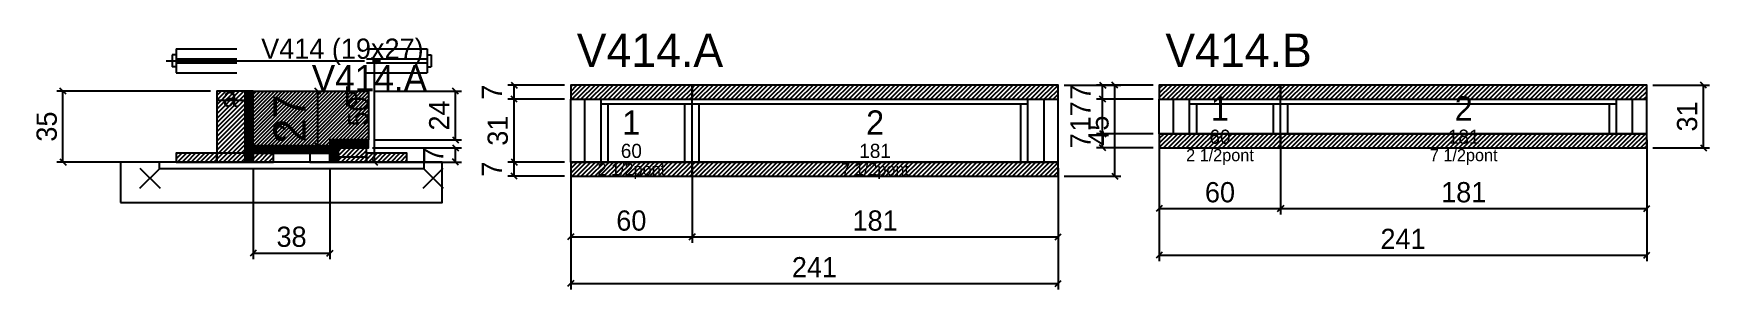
# Model space of a CAD drawing. Extents: x -69 to 760, y -94 to 32.
import ezdxf
from ezdxf.enums import TextEntityAlignment as Align

# ---------------------------------------------------------------- set-up
doc = ezdxf.new("R2010")
doc.units = 0
for name, color, linetype in [('5', 5, 'Continuous'), ('barrote', 126, 'Continuous'), ('CONCRETO', 251, 'Continuous'), ('COTA', 241, 'Continuous'), ('Cota Seção (2x)', 241, 'Continuous'), ('detalhes', 7, 'Continuous'), ('Hachura', 251, 'Continuous'), ('Madeira', 126, 'Continuous'), ('NOMENCLATURA', 7, 'Continuous'), ('Painéis', 200, 'Continuous'), ('presilha', 224, 'Continuous'), ('SARR_2.2x7', 40, 'Continuous'), ('SARR_3.5x7', 81, 'Continuous'), ('SCO-___-LAJ', 224, 'Continuous'), ('TENSOR', 224, 'Continuous'), ('texto', 7, 'Continuous'), ('Texto Seção', 7, 'Continuous')]:
    doc.layers.add(name, color=color, linetype=linetype)
doc.dimstyles.new('PAINEL', dxfattribs={"dimtxt": 10, "dimasz": 3, "dimexe": 3, "dimexo": 3, "dimgap": 3, "dimtad": 1, "dimblk": 'OBLIQUE', "dimblk1": 'OBLIQUE', "dimcen": 2.5, "dimclrd": 4, "dimclre": 4, "dimclrt": 240, "dimazin": 3, "dimtfac": 1, "dimtmove": 0, "dimatfit": 3})
doc.dimstyles.new('SECAO2X', dxfattribs={"dimtxt": 16, "dimasz": 3, "dimexe": 3, "dimexo": 3, "dimgap": 3, "dimtad": 1, "dimblk": 'OBLIQUE', "dimblk1": 'OBLIQUE', "dimcen": 2.5, "dimclrd": 4, "dimclre": 4, "dimclrt": 240, "dimazin": 3, "dimtfac": 1, "dimtmove": 0, "dimatfit": 3})

# ---------------------------------------------------------------- blocks, each defined once
blk = doc.blocks.new('_OBLIQUE')
at = {"color": 0, "linetype": 'BYBLOCK'}
blk.add_line((-0.5, -0.5), (0.5, 0.5), dxfattribs=at)

msp = doc.modelspace()

# ---------------------------------------------------------------- hatches: boundary and pattern name
at = {"layer": 'COTA'}
h = msp.add_hatch(dxfattribs=at)
h.set_pattern_fill('ANSI31', scale=0.4)
h.paths.add_polyline_path([(40, -23), (40, 4), (97, 4), (97, -20), (78, -20), (78, -23)])
h = msp.add_hatch(dxfattribs=at)
h.set_pattern_fill('ANSI31', scale=0.5)
h.paths.add_polyline_path([(197, 0), (257, 0), (257, 7), (197, 7)])
h = msp.add_hatch(dxfattribs=at)
h.set_pattern_fill('ANSI31', scale=0.5)
h.paths.add_polyline_path([(257, 0), (438, 0), (438, 7), (257, 7)])
h = msp.add_hatch(dxfattribs=at)
h.set_pattern_fill('ANSI31', scale=0.5)
h.paths.add_polyline_path([(488, 0), (548, 0), (548, 7), (488, 7)])
h = msp.add_hatch(dxfattribs=at)
h.set_pattern_fill('ANSI31', scale=0.5)
h.paths.add_polyline_path([(548, 0), (729, 0), (729, 7), (548, 7)])
h = msp.add_hatch(dxfattribs=at)
h.set_pattern_fill('ANSI31', scale=0.5)
h.paths.add_polyline_path([(488, -24), (548, -24), (548, -17), (488, -17)])
h = msp.add_hatch(dxfattribs=at)
h.set_pattern_fill('ANSI31', scale=0.5)
h.paths.add_polyline_path([(548, -24), (729, -24), (729, -17), (548, -17)])
h = msp.add_hatch(dxfattribs=at)
h.set_pattern_fill('ANSI31', scale=0.5)
h.paths.add_polyline_path([(197, -38), (257, -38), (257, -31), (197, -31)])
h = msp.add_hatch(dxfattribs=at)
h.set_pattern_fill('ANSI31', scale=0.5)
h.paths.add_polyline_path([(257, -38), (438, -38), (438, -31), (257, -31)])
at = {"layer": 'Hachura'}
h = msp.add_hatch(dxfattribs=at)
h.set_pattern_fill('ANSI31', scale=0.5)
h.paths.add_polyline_path([(22, -31), (36, -31), (36, 4), (22, 4)])
h = msp.add_hatch(dxfattribs=at)
h.set_pattern_fill('ANSI31', scale=0.5)
h.paths.add_polyline_path([(22, -0.4), (36, -0.4), (36, 4), (22, 4)])
h = msp.add_hatch(dxfattribs=at)
h.set_pattern_fill('SOLID')
h.paths.add_polyline_path([(36, -31), (40, -31), (40, 4), (36, 4)])
h = msp.add_hatch(dxfattribs=at)
h.set_pattern_fill('SOLID')
h.paths.add_polyline_path([(40, -26.6), (78, -26.6), (78, -23), (40, -23)])
h = msp.add_hatch(dxfattribs=at)
h.set_pattern_fill('SOLID')
h.paths.add_polyline_path([(78, -24), (97, -24), (97, -20), (78, -20)])
h = msp.add_hatch(dxfattribs=at)
h.set_pattern_fill('SOLID')
h.paths.add_polyline_path([(78, -31), (82, -31), (82, -24), (78, -24)])
h = msp.add_hatch(dxfattribs=at)
h.set_pattern_fill('ANSI31', scale=0.5)
h.paths.add_polyline_path([(82, -31), (96, -31), (96, -24), (82, -24)])
h = msp.add_hatch(dxfattribs=at)
h.set_pattern_fill('ANSI31', scale=0.5)
h.paths.add_polyline_path([(82, -28.4), (96, -28.4), (96, -24), (82, -24)])
h = msp.add_hatch(dxfattribs=at)
h.set_pattern_fill('ANSI31', scale=0.5)
h.paths.add_polyline_path([(2, -31), (22, -31), (22, -26.6), (2, -26.6)])
h = msp.add_hatch(dxfattribs=at)
h.set_pattern_fill('ANSI31', scale=0.5)
h.paths.add_polyline_path([(40, -31), (50, -31), (50, -26.6), (40, -26.6)])
h = msp.add_hatch(dxfattribs=at)
h.set_pattern_fill('ANSI31', scale=0.5)
h.paths.add_polyline_path([(96, -31), (116, -31), (116, -26.6), (96, -26.6)])

# ---------------------------------------------------------------- linework, layer by layer
for p, q in [((2, 25), (32, 25)), ((2, 25), (2, 13)), ((96, 25), (126, 25)), ((126, 25), (126, 13)), ((0, 22), (0, 16)), ((2, 22), (0, 22)), ((2, 20), (32, 20)), ((2, 18), (32, 18)), ((96, 20), (126, 20)), ((96, 18), (126, 18)), ((126, 22), (128, 22)), ((128, 22), (128, 16)), ((2, 16), (0, 16)), ((2, 13), (32, 13)), ((96, 13), (126, 13)), ((126, 16), (128, 16))]:
    msp.add_line(p, q)
at = {"layer": 'barrote'}
msp.add_lwpolyline([(-25.5, -51), (133.5, -51), (133.5, -31), (-25.5, -31)], close=True, dxfattribs=at)
at = {"layer": 'CONCRETO'}
msp.add_lwpolyline([(40, -23), (40, 4), (97, 4), (97, -20), (78, -20), (78, -23)], close=True, dxfattribs=at)
at = {"layer": 'Madeira'}
for points in [[(22, -31), (36, -31), (36, 4), (22, 4)], [(22, -0.4), (36, -0.4), (36, 4), (22, 4)], [(82, -31), (96, -31), (96, -24), (82, -24)], [(82, -28.4), (96, -28.4), (96, -24), (82, -24)], [(2, -31), (22, -31), (22, -26.6), (2, -26.6)], [(22, -31), (36, -31), (36, -26.6), (22, -26.6)], [(40, -31), (50, -31), (50, -26.6), (40, -26.6)], [(68, -31), (78, -31), (78, -26.6), (68, -26.6)], [(96, -31), (116, -31), (116, -26.6), (96, -26.6)]]:
    msp.add_lwpolyline(points, close=True, dxfattribs=at)
at = {"layer": 'Painéis'}
for p, q in [((197, 0), (257, 0)), ((197, -31), (197, 0)), ((257, -31), (257, 0)), ((257, -31), (257, 0)), ((257, 0), (438, 0)), ((257, -31), (257, 0)), ((438, -31), (438, 0)), ((488, 0), (548, 0)), ((488, -17), (488, 0)), ((548, -17), (548, 0)), ((548, -17), (548, 0)), ((548, 0), (729, 0)), ((548, -17), (548, 0)), ((729, -17), (729, 0)), ((488, -17), (548, -17)), ((548, -17), (729, -17)), ((197, -31), (257, -31)), ((257, -31), (438, -31))]:
    msp.add_line(p, q, dxfattribs=at)
for points in [[(36, -31), (40, -31), (40, 4), (36, 4)], [(40, -26.6), (78, -26.6), (78, -23), (40, -23)], [(78, -24), (97, -24), (97, -20), (78, -20)], [(78, -31), (82, -31), (82, -24), (78, -24)]]:
    msp.add_lwpolyline(points, close=True, dxfattribs=at)
at = {"layer": 'presilha'}
for p, q in [((-16, -44), (-6, -34)), ((-16, -34), (-6, -44)), ((124, -44), (134, -34)), ((124, -34), (134, -44))]:
    msp.add_line(p, q, dxfattribs=at)
at = {"layer": 'SARR_2.2x7'}
for p, q in [((204, -31), (204, 0)), ((431, -31), (431, 0)), ((495, -17), (495, 0)), ((722, -17), (722, 0)), ((212, -2.2), (257, -2.2)), ((257, -2.2), (423, -2.2)), ((503, -2.2), (548, -2.2)), ((548, -2.2), (714, -2.2))]:
    msp.add_line(p, q, dxfattribs=at)
at = {"layer": 'SARR_3.5x7'}
for p, q in [((212, -31), (212, 0)), ((257, -31), (257, 0)), ((257, -31), (257, 0)), ((423, -31), (423, 0)), ((503, -17), (503, 0)), ((548, -17), (548, 0)), ((548, -17), (548, 0)), ((714, -17), (714, 0)), ((215.5, -31), (215.5, -2.2)), ((253.5, -31), (253.5, -2.2)), ((260.5, -31), (260.5, -2.2)), ((419.5, -31), (419.5, -2.2)), ((506.5, -17), (506.5, -2.2)), ((544.5, -17), (544.5, -2.2)), ((551.5, -17), (551.5, -2.2)), ((710.5, -17), (710.5, -2.2)), ((503, -17), (506.5, -17)), ((544.5, -17), (548, -17)), ((548, -17), (551.5, -17)), ((710.5, -17), (714, -17)), ((212, -31), (215.5, -31)), ((253.5, -31), (257, -31)), ((257, -31), (260.5, -31)), ((419.5, -31), (423, -31))]:
    msp.add_line(p, q, dxfattribs=at)
at = {"layer": 'SCO-___-LAJ'}
for points in [[(197, 0), (257, 0), (257, 7), (197, 7)], [(257, 0), (438, 0), (438, 7), (257, 7)], [(488, 0), (548, 0), (548, 7), (488, 7)], [(548, 0), (729, 0), (729, 7), (548, 7)], [(488, -24), (548, -24), (548, -17), (488, -17)], [(548, -24), (729, -24), (729, -17), (548, -17)], [(-6.5, -34.2), (124.5, -34.2), (124.5, -31), (-6.5, -31)], [(197, -38), (257, -38), (257, -31), (197, -31)], [(257, -38), (438, -38), (438, -31), (257, -31)]]:
    msp.add_lwpolyline(points, close=True, dxfattribs=at)
at = {"layer": 'TENSOR'}
msp.add_line((-3, 19), (95, 19), dxfattribs=at)

# ---------------------------------------------------------------- texts
at = {"layer": '5'}
for s, height, p in [('1', 12, (518, -4.5)), ('2', 12, (638.5, -4.5)), ('1', 12, (227, -11.5)), ('2', 12, (347.5, -11.5)), ('60', 7, (518, -18.5)), ('181', 7, (638.5, -18.5)), ('60', 7, (227, -25.5)), ('181', 7, (347.5, -25.5))]:
    msp.add_text(s, height=height, dxfattribs=at).set_placement(p, align=Align.MIDDLE_CENTER)
at = {"layer": 'detalhes'}
for s, p in [('a', (25, -3.7)), ('b', (85, -3.7)), ('c', (50, -20.5))]:
    msp.add_text(s, height=9.6, dxfattribs=at).set_placement(p)
at = {"layer": 'NOMENCLATURA'}
for s, p in [('V414.A', (200, 16)), ('V414.B', (491, 16))]:
    msp.add_text(s, height=16.5, dxfattribs=at).set_placement(p)
at = {"layer": 'texto', "char_height": 6, "attachment_point": 5}
for s, insert in [('2 1/2pont', (518, -28.5)), ('7 1/2pont', (638.5, -28.5)), ('2 1/2pont', (227, -35.5)), ('7 1/2pont', (347.5, -35.5))]:
    msp.add_mtext(s, dxfattribs=dict(at, insert=insert))
at = {"layer": 'Texto Seção'}
for s, height, p in [('V414 (19x27)', 10, (44, 20)), ('V414.A', 13, (69, 4))]:
    msp.add_text(s, height=height, dxfattribs=at).set_placement(p)

# ---------------------------------------------------------------- dimensions: what is measured, and where the dimension line sits
at = {"layer": 'COTA'}
for base, p1, p2 in [((100, -31), (96, -31), (96, 19)), ((169, 0), (197, 0), (197, 7)), ((466, -38), (438, -38), (438, 7)), ((460, 0), (488, 0), (488, 7)), ((757, -24), (729, -24), (729, 7)), ((-54, -31), (2, -31), (22, 4)), ((140, -20), (97, -20), (97, 4)), ((169, -31), (197, -31), (197, 0)), ((460, -17), (488, -17), (488, 0)), ((460, -24), (488, -24), (488, -17)), ((140, -31), (96, -31), (96, -24)), ((169, -38), (197, -38), (197, -31))]:
    msp.add_linear_dim(base=base, p1=p1, p2=p2, angle=90, dimstyle='PAINEL', dxfattribs=at).render()
for base, p1, p2 in [((488, -54), (488, -17), (548, -17)), ((488, -77), (488, -17), (729, -17)), ((548, -54), (548, -17), (729, -17)), ((40, -76), (40, -31), (78, -31)), ((197, -68), (197, -31), (257, -31)), ((197, -91), (197, -31), (438, -31)), ((257, -68), (257, -31), (438, -31))]:
    msp.add_linear_dim(base=base, p1=p1, p2=p2, dimstyle='PAINEL', dxfattribs=at).render()
at = {"layer": 'Cota Seção (2x)'}
msp.add_linear_dim(base=(72, -23), p1=(40, -23), p2=(40, 4), angle=90, dimstyle='SECAO2X', dxfattribs=at).render()

doc.saveas('drawing.dxf')
